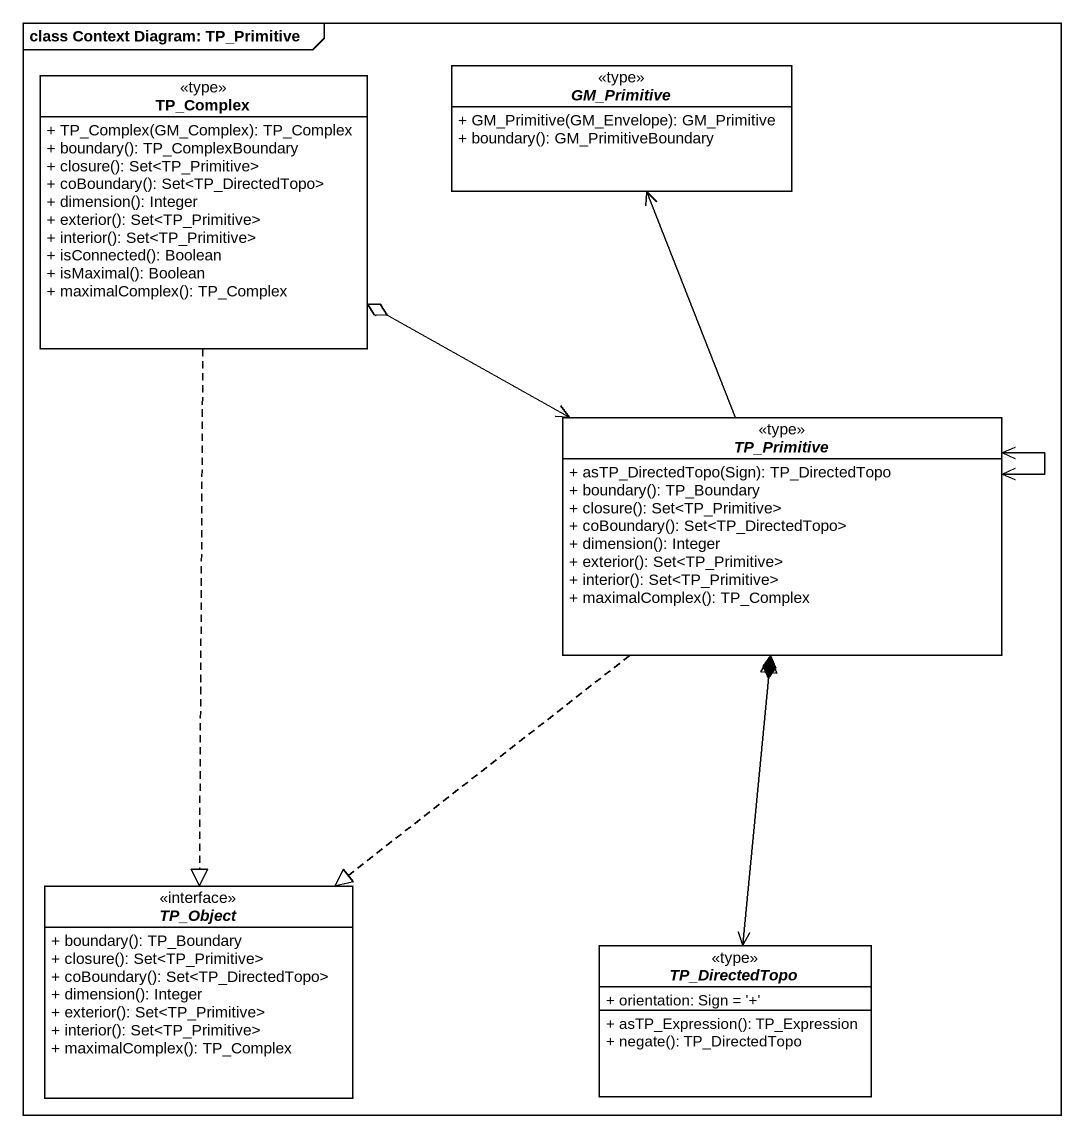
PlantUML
@startuml
mainframe class Context Diagram: TP_Primitive
hide circle
hide empty members
skinparam classAttributeIconSize 0
class TP_Complex <<type>> {
  + TP_Complex(GM_Complex): TP_Complex
  + boundary(): TP_ComplexBoundary
  + closure(): Set<TP_Primitive>
  + coBoundary(): Set<TP_DirectedTopo>
  + dimension(): Integer
  + exterior(): Set<TP_Primitive>
  + interior(): Set<TP_Primitive>
  + isConnected(): Boolean
  + isMaximal(): Boolean
  + maximalComplex(): TP_Complex
}
abstract class GM_Primitive <<type>> {
  + GM_Primitive(GM_Envelope): GM_Primitive
  + boundary(): GM_PrimitiveBoundary
}
abstract class TP_Primitive <<type>> {
  + asTP_DirectedTopo(Sign): TP_DirectedTopo
  + boundary(): TP_Boundary
  + closure(): Set<TP_Primitive>
  + coBoundary(): Set<TP_DirectedTopo>
  + dimension(): Integer
  + exterior(): Set<TP_Primitive>
  + interior(): Set<TP_Primitive>
  + maximalComplex(): TP_Complex
}
interface TP_Object <<interface>> {
  + boundary(): TP_Boundary
  + closure(): Set<TP_Primitive>
  + coBoundary(): Set<TP_DirectedTopo>
  + dimension(): Integer
  + exterior(): Set<TP_Primitive>
  + interior(): Set<TP_Primitive>
  + maximalComplex(): TP_Complex
}
abstract class TP_DirectedTopo <<type>> {
  + orientation: Sign = '+'
  + asTP_Expression(): TP_Expression
  + negate(): TP_DirectedTopo
}
TP_Complex ..|> TP_Object
GM_Primitive <-- TP_Primitive
TP_Primitive -left-> TP_Complex
TP_Primitive <-left-o TP_Complex
TP_Primitive <--> TP_Primitive
TP_Primitive ..|> TP_Object
TP_Primitive *--> TP_DirectedTopo
TP_DirectedTopo -up-|> TP_Primitive
@enduml
